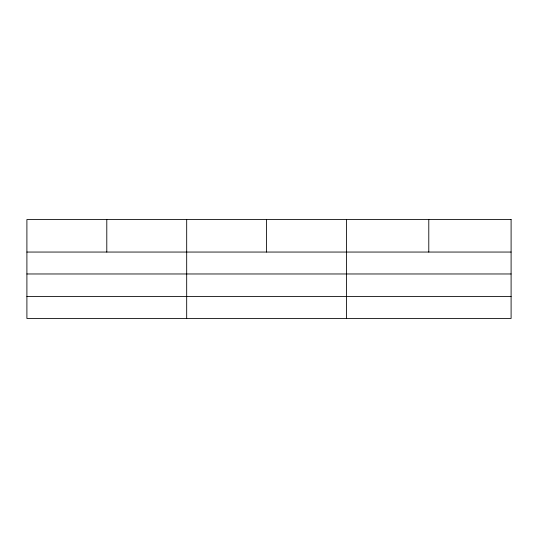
<?xml version="1.0" encoding="UTF-8"?>
<svg xmlns="http://www.w3.org/2000/svg" width="538" height="538" viewBox="0 0 538 538"><rect width="100%" height="100%" fill="white"/><g stroke="black" fill="none" stroke-linecap="round" stroke-linejoin="round"><path stroke-width="0.81" d="M26.9 252.053L511.1 252.053M26.9 273.97L511.1 273.97M26.9 296.552L511.1 296.552M428.786 219.531L428.786 252.053M346.472 219.531L346.472 318.469M266.579 219.531L266.579 252.053M186.686 219.531L186.686 318.469M106.793 219.531L106.793 252.053M511.1 219.531L26.9 219.531L26.9 318.469L511.1 318.469L511.1 219.531"/></g></svg>
